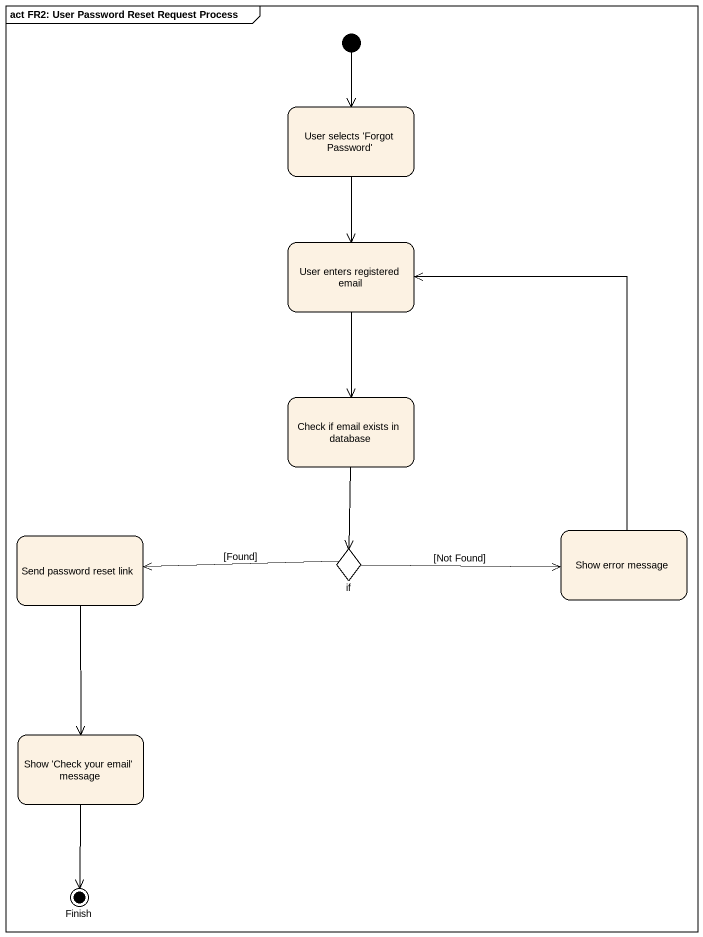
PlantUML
@startuml
mainframe act FR2: User Password Reset Request Process
hide empty description
state "User selects 'Forgot Password'" as User_selects_Forgot_Password
state "User enters registered email" as User_enters_registered_email
state "Check if email exists in database" as Check_if_email_exists_in
state "Show error message" as Show_error_message
state "Send password reset link" as Send_password_reset_link
state "if" as if_ <<choice>>
state "Show 'Check your email' message" as Show_Check_your_email
state Finish <<end>>
[*] --> User_selects_Forgot_Password
User_selects_Forgot_Password --> User_enters_registered_email
User_enters_registered_email --> Check_if_email_exists_in
Check_if_email_exists_in --> if_
Show_error_message -up-> User_enters_registered_email
Send_password_reset_link --> Show_Check_your_email
if_ -right-> Show_error_message : [Not Found]
if_ -left-> Send_password_reset_link : [Found]
Show_Check_your_email --> Finish
@enduml
